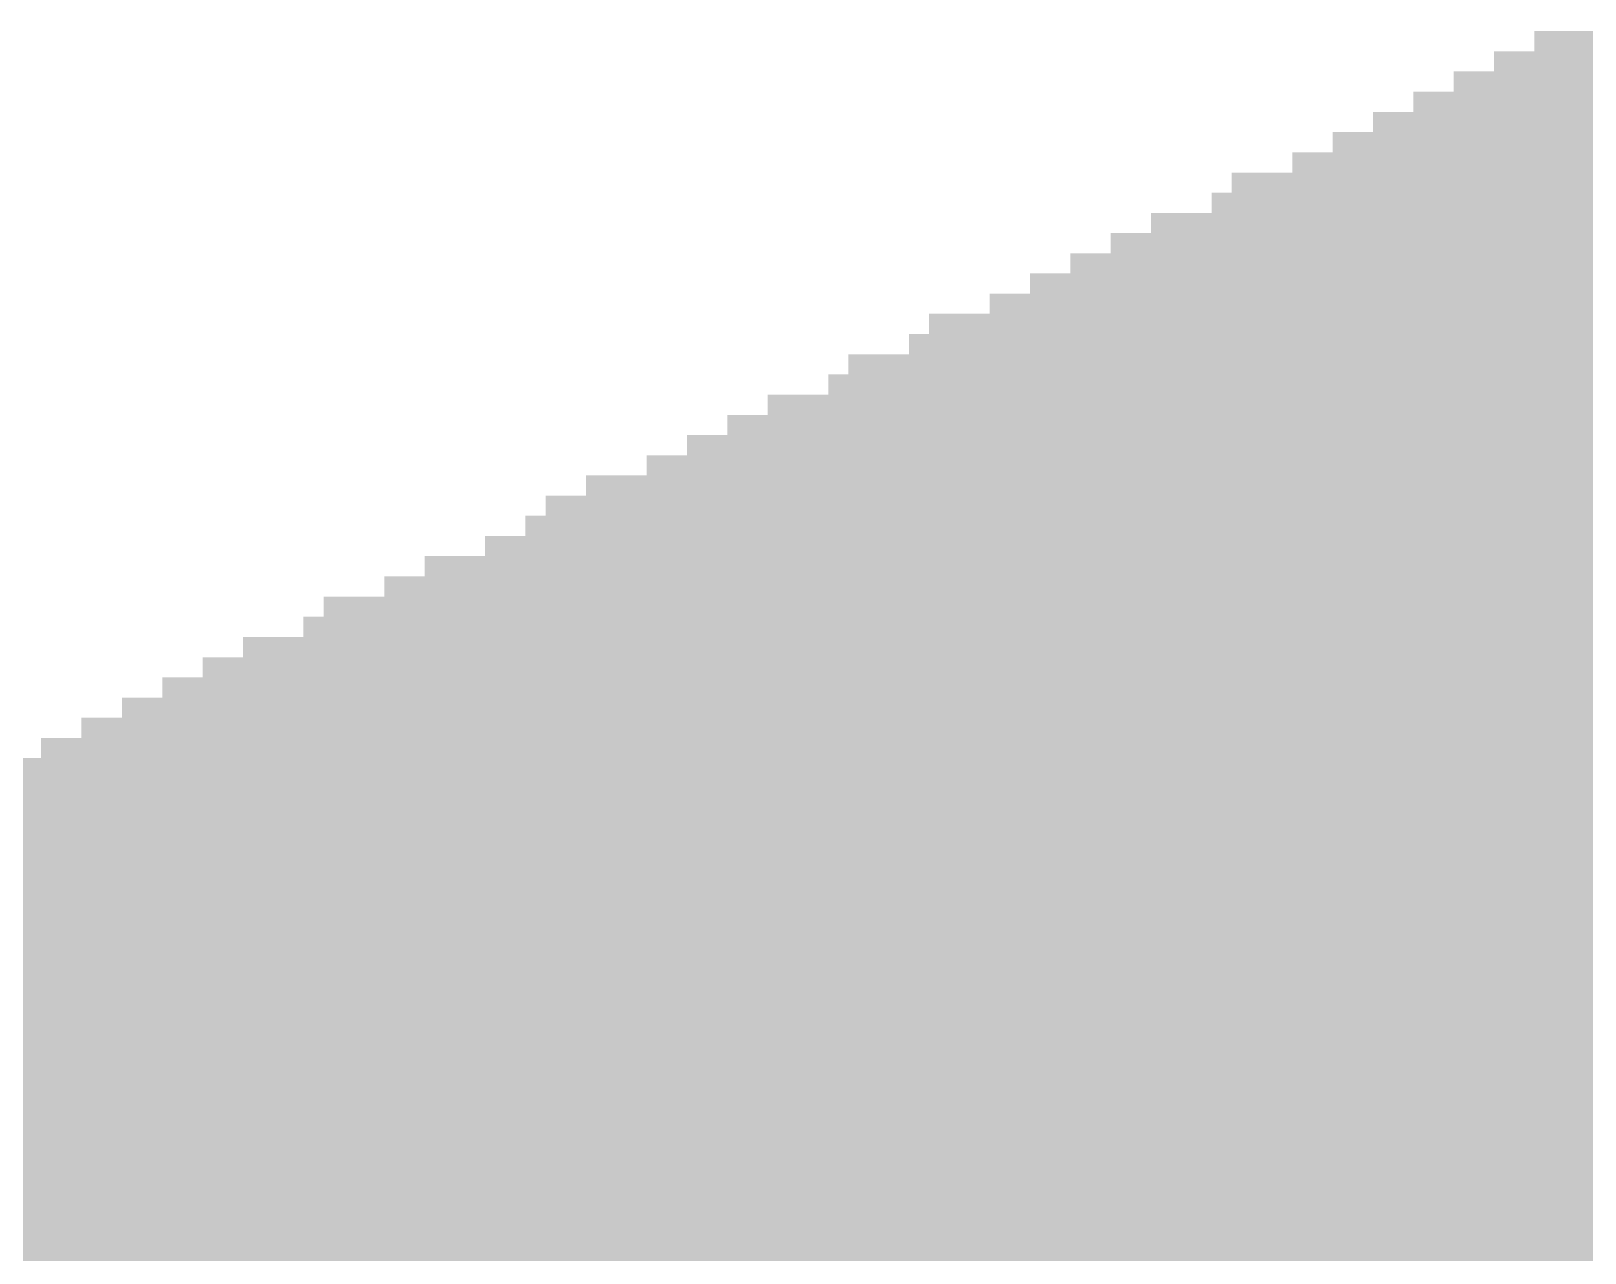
# Paper-space layout '03 3D Building and Roof' of a CAD drawing. Header units: millimetres. Extents: x 5 to 415, y 5 to 292.
# Drawn here: x 149.75 to 162.59, y 250.42 to 260.5 of the extents above; entities that cross this region are included whole.
import ezdxf

# ---------------------------------------------------------------- set-up
doc = ezdxf.new("R2010")
doc.units = ezdxf.units.MM
doc.layers.add('IMAGES', color=7, linetype='Continuous')

# ---------------------------------------------------------------- blocks, each defined once
blk = doc.blocks.new('SHEET_03')
at = {"layer": 'IMAGES', "color": 7}
for points in [[(162.169, 260.333), (162.502, 260.333), (162.169, 260.5), (162.502, 260.5)], [(162.502, 260.333), (162.669, 260.333), (162.502, 260.5), (162.669, 260.5)], [(161.836, 260.167), (162.003, 260.167), (161.836, 260.333), (162.003, 260.333)], [(162.003, 260.167), (162.169, 260.167), (162.003, 260.333), (162.169, 260.333)], [(162.169, 260.167), (162.336, 260.167), (162.169, 260.333), (162.336, 260.333)], [(162.336, 260.167), (162.502, 260.167), (162.336, 260.333), (162.502, 260.333)], [(162.502, 260.167), (170.501, 260.167), (162.502, 260.333), (170.501, 260.333)], [(161.503, 260), (161.669, 260), (161.503, 260.167), (161.669, 260.167)], [(161.669, 260), (161.836, 260), (161.669, 260.167), (161.836, 260.167)], [(161.836, 260), (162.003, 260), (161.836, 260.167), (162.003, 260.167)], [(162.003, 260), (162.169, 260), (162.003, 260.167), (162.169, 260.167)], [(162.169, 260), (162.336, 260), (162.169, 260.167), (162.336, 260.167)], [(162.336, 260), (170.168, 260), (162.336, 260.167), (170.168, 260.167)], [(161.169, 259.833), (161.336, 259.833), (161.169, 260), (161.336, 260)], [(161.336, 259.833), (161.503, 259.833), (161.336, 260), (161.503, 260)], [(161.503, 259.833), (161.836, 259.833), (161.503, 260), (161.836, 260)], [(161.836, 259.833), (169.834, 259.833), (161.836, 260), (169.834, 260)], [(160.836, 259.667), (161.003, 259.667), (160.836, 259.833), (161.003, 259.833)], [(161.003, 259.667), (161.169, 259.667), (161.003, 259.833), (161.169, 259.833)], [(161.169, 259.667), (161.336, 259.667), (161.169, 259.833), (161.336, 259.833)], [(161.336, 259.667), (161.503, 259.667), (161.336, 259.833), (161.503, 259.833)], [(161.503, 259.667), (169.501, 259.667), (161.503, 259.833), (169.501, 259.833)], [(160.503, 259.5), (160.669, 259.5), (160.503, 259.667), (160.669, 259.667)], [(160.669, 259.5), (160.836, 259.5), (160.669, 259.667), (160.836, 259.667)], [(160.836, 259.5), (161.169, 259.5), (160.836, 259.667), (161.169, 259.667)], [(161.169, 259.5), (169.001, 259.5), (161.169, 259.667), (169.001, 259.667)], [(160.17, 259.333), (160.336, 259.333), (160.17, 259.5), (160.336, 259.5)], [(160.336, 259.333), (160.503, 259.333), (160.336, 259.5), (160.503, 259.5)], [(160.503, 259.333), (160.669, 259.333), (160.503, 259.5), (160.669, 259.5)], [(160.669, 259.333), (160.836, 259.333), (160.669, 259.5), (160.836, 259.5)], [(160.836, 259.333), (168.835, 259.333), (160.836, 259.5), (168.835, 259.5)], [(159.67, 259.167), (159.836, 259.167), (159.67, 259.333), (159.836, 259.333)], [(159.836, 259.167), (160.003, 259.167), (159.836, 259.333), (160.003, 259.333)], [(160.003, 259.167), (160.17, 259.167), (160.003, 259.333), (160.17, 259.333)], [(160.17, 259.167), (160.336, 259.167), (160.17, 259.333), (160.336, 259.333)], [(160.336, 259.167), (168.335, 259.167), (160.336, 259.333), (168.335, 259.333)], [(159.503, 259), (159.67, 259), (159.503, 259.167), (159.67, 259.167)], [(159.67, 259), (159.836, 259), (159.67, 259.167), (159.836, 259.167)], [(159.836, 259), (160.003, 259), (159.836, 259.167), (160.003, 259.167)], [(160.003, 259), (168.001, 259), (160.003, 259.167), (168.001, 259.167)], [(159.003, 258.833), (159.336, 258.833), (159.003, 259), (159.336, 259)], [(159.336, 258.833), (159.67, 258.833), (159.336, 259), (159.67, 259)], [(159.67, 258.833), (167.668, 258.833), (159.67, 259), (167.668, 259)], [(158.67, 258.667), (158.836, 258.667), (158.67, 258.833), (158.836, 258.833)], [(158.836, 258.667), (159.003, 258.667), (158.836, 258.833), (159.003, 258.833)], [(159.003, 258.667), (159.336, 258.667), (159.003, 258.833), (159.336, 258.833)], [(159.336, 258.667), (167.335, 258.667), (159.336, 258.833), (167.335, 258.833)], [(158.337, 258.5), (158.503, 258.5), (158.337, 258.667), (158.503, 258.667)], [(158.503, 258.5), (158.67, 258.5), (158.503, 258.667), (158.67, 258.667)], [(158.67, 258.5), (158.836, 258.5), (158.67, 258.667), (158.836, 258.667)], [(158.836, 258.5), (159.003, 258.5), (158.836, 258.667), (159.003, 258.667)], [(159.003, 258.5), (167.002, 258.5), (159.003, 258.667), (167.002, 258.667)], [(158.003, 258.333), (158.17, 258.333), (158.003, 258.5), (158.17, 258.5)], [(158.17, 258.333), (158.337, 258.333), (158.17, 258.5), (158.337, 258.5)], [(158.337, 258.333), (158.67, 258.333), (158.337, 258.5), (158.67, 258.5)], [(158.67, 258.333), (166.668, 258.333), (158.67, 258.5), (166.668, 258.5)], [(157.67, 258.167), (157.837, 258.167), (157.67, 258.333), (157.837, 258.333)], [(157.837, 258.167), (158.003, 258.167), (157.837, 258.333), (158.003, 258.333)], [(158.003, 258.167), (158.337, 258.167), (158.003, 258.333), (158.337, 258.333)], [(158.337, 258.167), (166.335, 258.167), (158.337, 258.333), (166.335, 258.333)], [(157.17, 258), (157.503, 258), (157.17, 258.167), (157.503, 258.167)], [(157.503, 258), (157.837, 258), (157.503, 258.167), (157.837, 258.167)], [(157.837, 258), (166.002, 258), (157.837, 258.167), (166.002, 258.167)], [(157.003, 257.833), (157.17, 257.833), (157.003, 258), (157.17, 258)], [(157.17, 257.833), (157.337, 257.833), (157.17, 258), (157.337, 258)], [(157.337, 257.833), (157.503, 257.833), (157.337, 258), (157.503, 258)], [(157.503, 257.833), (165.669, 257.833), (157.503, 258), (165.669, 258)], [(156.504, 257.667), (156.837, 257.667), (156.504, 257.833), (156.837, 257.833)], [(156.837, 257.667), (157.17, 257.667), (156.837, 257.833), (157.17, 257.833)], [(157.17, 257.667), (157.337, 257.667), (157.17, 257.833), (157.337, 257.833)], [(157.337, 257.667), (165.169, 257.667), (157.337, 257.833), (165.169, 257.833)], [(156.337, 257.5), (156.504, 257.5), (156.337, 257.667), (156.504, 257.667)], [(156.504, 257.5), (156.67, 257.5), (156.504, 257.667), (156.67, 257.667)], [(156.67, 257.5), (156.837, 257.5), (156.67, 257.667), (156.837, 257.667)], [(156.837, 257.5), (164.835, 257.5), (156.837, 257.667), (164.835, 257.667)], [(155.837, 257.333), (156.004, 257.333), (155.837, 257.5), (156.004, 257.5)], [(156.004, 257.333), (156.17, 257.333), (156.004, 257.5), (156.17, 257.5)], [(156.17, 257.333), (156.337, 257.333), (156.17, 257.5), (156.337, 257.5)], [(156.337, 257.333), (156.504, 257.333), (156.337, 257.5), (156.504, 257.5)], [(156.504, 257.333), (156.67, 257.333), (156.504, 257.5), (156.67, 257.5)], [(156.67, 257.333), (164.502, 257.333), (156.67, 257.5), (164.502, 257.5)], [(155.504, 257.167), (155.67, 257.167), (155.504, 257.333), (155.67, 257.333)], [(155.67, 257.167), (155.837, 257.167), (155.67, 257.333), (155.837, 257.333)], [(155.837, 257.167), (156.004, 257.167), (155.837, 257.333), (156.004, 257.333)], [(156.004, 257.167), (164.169, 257.167), (156.004, 257.333), (164.169, 257.333)], [(155.17, 257), (155.337, 257), (155.17, 257.167), (155.337, 257.167)], [(155.337, 257), (155.504, 257), (155.337, 257.167), (155.504, 257.167)], [(155.504, 257), (155.67, 257), (155.504, 257.167), (155.67, 257.167)], [(155.67, 257), (163.836, 257), (155.67, 257.167), (163.836, 257.167)], [(154.837, 256.833), (155.004, 256.833), (154.837, 257), (155.004, 257)], [(155.004, 256.833), (155.17, 256.833), (155.004, 257), (155.17, 257)], [(155.17, 256.833), (155.504, 256.833), (155.17, 257), (155.504, 257)], [(155.504, 256.833), (163.336, 256.833), (155.504, 257), (163.336, 257)], [(154.337, 256.667), (154.671, 256.667), (154.337, 256.833), (154.671, 256.833)], [(154.671, 256.667), (154.837, 256.667), (154.671, 256.833), (154.837, 256.833)], [(154.837, 256.667), (155.17, 256.667), (154.837, 256.833), (155.17, 256.833)], [(155.17, 256.667), (163.336, 256.667), (155.17, 256.833), (163.336, 256.833)], [(154.004, 256.5), (154.337, 256.5), (154.004, 256.667), (154.337, 256.667)], [(154.337, 256.5), (154.671, 256.5), (154.337, 256.667), (154.671, 256.667)], [(154.671, 256.5), (162.836, 256.5), (154.671, 256.667), (162.836, 256.667)], [(153.837, 256.333), (154.004, 256.333), (153.837, 256.5), (154.004, 256.5)], [(154.004, 256.333), (154.337, 256.333), (154.004, 256.5), (154.337, 256.5)], [(154.337, 256.333), (162.336, 256.333), (154.337, 256.5), (162.336, 256.5)], [(162.336, 256.333), (162.669, 256.333), (162.336, 256.5), (162.669, 256.5)], [(153.504, 256.167), (153.671, 256.167), (153.504, 256.333), (153.671, 256.333)], [(153.671, 256.167), (153.837, 256.167), (153.671, 256.333), (153.837, 256.333)], [(153.837, 256.167), (154.004, 256.167), (153.837, 256.333), (154.004, 256.333)], [(154.004, 256.167), (162.003, 256.167), (154.004, 256.333), (162.003, 256.333)], [(162.003, 256.167), (162.336, 256.167), (162.003, 256.333), (162.336, 256.333)], [(162.336, 256.167), (162.502, 256.167), (162.336, 256.333), (162.502, 256.333)], [(162.502, 256.167), (162.836, 256.167), (162.502, 256.333), (162.836, 256.333)], [(153.004, 256), (153.171, 256), (153.004, 256.167), (153.171, 256.167)], [(153.171, 256), (153.337, 256), (153.171, 256.167), (153.337, 256.167)], [(153.337, 256), (153.504, 256), (153.337, 256.167), (153.504, 256.167)], [(153.504, 256), (153.671, 256), (153.504, 256.167), (153.671, 256.167)], [(153.671, 256), (161.669, 256), (153.671, 256.167), (161.669, 256.167)], [(161.669, 256), (161.836, 256), (161.669, 256.167), (161.836, 256.167)], [(161.836, 256), (162.003, 256), (161.836, 256.167), (162.003, 256.167)], [(162.003, 256), (162.169, 256), (162.003, 256.167), (162.169, 256.167)], [(162.169, 256), (162.336, 256), (162.169, 256.167), (162.336, 256.167)], [(162.336, 256), (162.502, 256), (162.336, 256.167), (162.502, 256.167)], [(162.502, 256), (162.669, 256), (162.502, 256.167), (162.669, 256.167)], [(152.671, 255.833), (152.838, 255.833), (152.671, 256), (152.838, 256)], [(152.838, 255.833), (153.337, 255.833), (152.838, 256), (153.337, 256)], [(153.337, 255.833), (161.336, 255.833), (153.337, 256), (161.336, 256)], [(161.336, 255.833), (161.669, 255.833), (161.336, 256), (161.669, 256)], [(161.669, 255.667), (162.003, 255.667), (161.669, 256), (162.003, 256)], [(162.003, 255.833), (162.169, 255.833), (162.003, 256), (162.169, 256)], [(162.169, 255.833), (162.502, 255.833), (162.169, 256), (162.502, 256)], [(162.502, 255.833), (207.494, 255.833), (162.502, 256), (207.494, 256)], [(152.171, 255.667), (152.504, 255.667), (152.171, 255.833), (152.504, 255.833)], [(152.504, 255.667), (152.671, 255.667), (152.504, 255.833), (152.671, 255.833)], [(152.671, 255.667), (152.838, 255.667), (152.671, 255.833), (152.838, 255.833)], [(152.838, 255.667), (161.003, 255.667), (152.838, 255.833), (161.003, 255.833)], [(161.003, 255.667), (161.169, 255.667), (161.003, 255.833), (161.169, 255.833)], [(161.169, 255.667), (161.336, 255.667), (161.169, 255.833), (161.336, 255.833)], [(161.336, 255.667), (161.503, 255.667), (161.336, 255.833), (161.503, 255.833)], [(161.503, 255.667), (161.669, 255.667), (161.503, 255.833), (161.669, 255.833)], [(162.003, 255.667), (207.827, 255.667), (162.003, 255.833), (207.827, 255.833)], [(152.004, 255.5), (152.171, 255.5), (152.004, 255.667), (152.171, 255.667)], [(152.171, 255.5), (152.338, 255.5), (152.171, 255.667), (152.338, 255.667)], [(152.338, 255.5), (152.504, 255.5), (152.338, 255.667), (152.504, 255.667)], [(152.504, 255.5), (160.503, 255.5), (152.504, 255.667), (160.503, 255.667)], [(160.503, 255.5), (160.836, 255.5), (160.503, 255.667), (160.836, 255.667)], [(160.836, 255.5), (161.003, 255.5), (160.836, 255.667), (161.003, 255.667)], [(161.003, 255.5), (161.169, 255.5), (161.003, 255.667), (161.169, 255.667)], [(161.169, 255.5), (161.336, 255.5), (161.169, 255.667), (161.336, 255.667)], [(161.336, 255.5), (161.669, 255.5), (161.336, 255.667), (161.669, 255.667)], [(161.669, 255.5), (208.161, 255.5), (161.669, 255.667), (208.161, 255.667)], [(151.504, 255.333), (151.838, 255.333), (151.504, 255.5), (151.838, 255.5)], [(151.838, 255.333), (152.004, 255.333), (151.838, 255.5), (152.004, 255.5)], [(152.004, 255.333), (152.171, 255.333), (152.004, 255.5), (152.171, 255.5)], [(152.171, 255.333), (152.338, 255.333), (152.171, 255.5), (152.338, 255.5)], [(152.338, 255.333), (160.17, 255.333), (152.338, 255.5), (160.17, 255.5)], [(160.17, 255.333), (160.503, 255.333), (160.17, 255.5), (160.503, 255.5)], [(160.503, 255.333), (160.836, 255.333), (160.503, 255.5), (160.836, 255.5)], [(160.836, 255.333), (161.003, 255.333), (160.836, 255.5), (161.003, 255.5)], [(161.003, 255.333), (161.169, 255.333), (161.003, 255.5), (161.169, 255.5)], [(161.169, 255.333), (208.327, 255.333), (161.169, 255.5), (208.327, 255.5)], [(151.171, 255.167), (151.338, 255.167), (151.171, 255.333), (151.338, 255.333)], [(151.338, 255.167), (151.504, 255.167), (151.338, 255.333), (151.504, 255.333)], [(151.504, 255.167), (151.671, 255.167), (151.504, 255.333), (151.671, 255.333)], [(151.671, 255.167), (151.838, 255.167), (151.671, 255.333), (151.838, 255.333)], [(151.838, 255.167), (152.004, 255.167), (151.838, 255.333), (152.004, 255.333)], [(152.004, 255.167), (159.836, 255.167), (152.004, 255.333), (159.836, 255.333)], [(159.836, 255.167), (160.003, 255.167), (159.836, 255.333), (160.003, 255.333)], [(160.003, 255.167), (160.17, 255.167), (160.003, 255.333), (160.17, 255.333)], [(160.17, 255.167), (160.503, 255.167), (160.17, 255.333), (160.503, 255.333)], [(160.503, 255.167), (160.669, 255.167), (160.503, 255.333), (160.669, 255.333)], [(160.669, 255.167), (161.003, 255.167), (160.669, 255.333), (161.003, 255.333)], [(161.003, 255.167), (161.169, 255.167), (161.003, 255.333), (161.169, 255.333)], [(161.169, 255.167), (208.66, 255.167), (161.169, 255.333), (208.66, 255.333)], [(150.838, 255), (151.005, 255), (150.838, 255.167), (151.005, 255.167)], [(151.005, 255), (151.171, 255), (151.005, 255.167), (151.171, 255.167)], [(151.171, 255), (151.504, 255), (151.171, 255.167), (151.504, 255.167)], [(151.504, 255), (151.671, 255), (151.504, 255.167), (151.671, 255.167)], [(151.671, 255), (159.503, 255), (151.671, 255.167), (159.503, 255.167)], [(159.503, 255), (159.836, 255), (159.503, 255.167), (159.836, 255.167)], [(159.836, 255), (160.003, 255), (159.836, 255.167), (160.003, 255.167)], [(160.003, 255), (160.17, 255), (160.003, 255.167), (160.17, 255.167)], [(160.17, 255), (160.336, 255), (160.17, 255.167), (160.336, 255.167)], [(160.336, 255), (160.503, 255), (160.336, 255.167), (160.503, 255.167)], [(160.503, 255), (209.16, 255), (160.503, 255.167), (209.16, 255.167)], [(150.505, 254.833), (150.671, 254.833), (150.505, 255), (150.671, 255)], [(150.671, 254.833), (150.838, 254.833), (150.671, 255), (150.838, 255)], [(150.838, 254.833), (151.171, 254.833), (150.838, 255), (151.171, 255)], [(151.171, 254.833), (159.17, 254.833), (151.171, 255), (159.17, 255)], [(159.17, 254.833), (159.336, 254.833), (159.17, 255), (159.336, 255)], [(159.336, 254.833), (159.503, 254.833), (159.336, 255), (159.503, 255)], [(159.503, 254.833), (159.67, 254.833), (159.503, 255), (159.67, 255)], [(159.67, 254.833), (159.836, 254.833), (159.67, 255), (159.836, 255)], [(159.836, 254.833), (160.003, 254.833), (159.836, 255), (160.003, 255)], [(160.003, 254.833), (160.17, 254.833), (160.003, 255), (160.17, 255)], [(160.17, 254.833), (160.336, 254.833), (160.17, 255), (160.336, 255)], [(160.336, 254.833), (209.494, 254.833), (160.336, 255), (209.494, 255)], [(150.171, 254.667), (150.338, 254.667), (150.171, 254.833), (150.338, 254.833)], [(150.338, 254.667), (150.505, 254.667), (150.338, 254.833), (150.505, 254.833)], [(150.505, 254.667), (150.838, 254.667), (150.505, 254.833), (150.838, 254.833)], [(150.838, 254.667), (158.836, 254.667), (150.838, 254.833), (158.836, 254.833)], [(158.836, 254.667), (159.17, 254.667), (158.836, 254.833), (159.17, 254.833)], [(159.17, 254.667), (159.336, 254.667), (159.17, 254.833), (159.336, 254.833)], [(159.336, 254.667), (159.67, 254.667), (159.336, 254.833), (159.67, 254.833)], [(159.67, 254.667), (209.827, 254.667), (159.67, 254.833), (209.827, 254.833)], [(149.838, 254.5), (150.171, 254.5), (149.838, 254.667), (150.171, 254.667)], [(150.171, 254.5), (150.505, 254.5), (150.171, 254.667), (150.505, 254.667)], [(150.505, 254.5), (158.503, 254.5), (150.505, 254.667), (158.503, 254.667)], [(158.503, 254.5), (158.67, 254.5), (158.503, 254.667), (158.67, 254.667)], [(158.67, 254.5), (158.836, 254.5), (158.67, 254.667), (158.836, 254.667)], [(158.836, 254.5), (159.003, 254.5), (158.836, 254.667), (159.003, 254.667)], [(159.003, 254.5), (159.17, 254.5), (159.003, 254.667), (159.17, 254.667)], [(159.17, 254.5), (159.336, 254.5), (159.17, 254.667), (159.336, 254.667)], [(159.336, 254.5), (210.16, 254.5), (159.336, 254.667), (210.16, 254.667)], [(149.671, 254.333), (150.005, 254.333), (149.671, 254.5), (150.005, 254.5)], [(150.005, 254.333), (150.171, 254.333), (150.005, 254.5), (150.171, 254.5)], [(150.171, 254.333), (158.17, 254.333), (150.171, 254.5), (158.17, 254.5)], [(158.17, 254.333), (158.337, 254.333), (158.17, 254.5), (158.337, 254.5)], [(158.337, 254.333), (158.503, 254.333), (158.337, 254.5), (158.503, 254.5)], [(158.503, 254.333), (158.67, 254.333), (158.503, 254.5), (158.67, 254.5)], [(158.67, 254.333), (158.836, 254.333), (158.67, 254.5), (158.836, 254.5)], [(158.836, 254.333), (159.17, 254.333), (158.836, 254.5), (159.17, 254.5)], [(159.17, 254.333), (210.493, 254.333), (159.17, 254.5), (210.493, 254.5)], [(149.671, 254.167), (157.837, 254.167), (149.671, 254.333), (157.837, 254.333)], [(157.837, 254.167), (158.003, 254.167), (157.837, 254.333), (158.003, 254.333)], [(158.003, 254.167), (158.17, 254.167), (158.003, 254.333), (158.17, 254.333)], [(158.17, 254.167), (158.337, 254.167), (158.17, 254.333), (158.337, 254.333)], [(158.337, 254.167), (158.503, 254.167), (158.337, 254.333), (158.503, 254.333)], [(158.503, 254.167), (158.836, 254.167), (158.503, 254.333), (158.836, 254.333)], [(158.836, 254.167), (210.827, 254.167), (158.836, 254.333), (210.827, 254.333)], [(149.338, 254), (157.337, 254), (149.338, 254.167), (157.337, 254.167)], [(157.337, 254), (157.67, 254), (157.337, 254.167), (157.67, 254.167)], [(157.67, 254), (157.837, 254), (157.67, 254.167), (157.837, 254.167)], [(157.837, 254), (158.003, 254), (157.837, 254.167), (158.003, 254.167)], [(158.003, 254), (158.17, 254), (158.003, 254.167), (158.17, 254.167)], [(158.17, 254), (158.503, 254), (158.17, 254.167), (158.503, 254.167)], [(158.503, 254), (211.327, 254), (158.503, 254.167), (211.327, 254.167)], [(148.838, 253.833), (157.003, 253.833), (148.838, 254), (157.003, 254)], [(157.003, 253.833), (157.337, 253.833), (157.003, 254), (157.337, 254)], [(157.337, 253.833), (157.503, 253.833), (157.337, 254), (157.503, 254)], [(157.503, 253.833), (157.67, 253.833), (157.503, 254), (157.67, 254)], [(157.67, 253.833), (157.837, 253.833), (157.67, 254), (157.837, 254)], [(157.837, 253.833), (158.17, 253.833), (157.837, 254), (158.17, 254)], [(158.17, 253.833), (211.827, 253.833), (158.17, 254), (211.827, 254)], [(148.672, 253.667), (156.67, 253.667), (148.672, 253.833), (156.67, 253.833)], [(156.67, 253.667), (157.003, 253.667), (156.67, 253.833), (157.003, 253.833)], [(157.003, 253.667), (157.17, 253.667), (157.003, 253.833), (157.17, 253.833)], [(157.17, 253.667), (157.337, 253.667), (157.17, 253.833), (157.337, 253.833)], [(157.337, 253.667), (157.503, 253.667), (157.337, 253.833), (157.503, 253.833)], [(157.503, 253.667), (157.837, 253.667), (157.503, 253.833), (157.837, 253.833)], [(157.837, 253.667), (211.827, 253.667), (157.837, 253.833), (211.827, 253.833)], [(148.338, 253.5), (156.337, 253.5), (148.338, 253.667), (156.337, 253.667)], [(156.337, 253.5), (156.67, 253.5), (156.337, 253.667), (156.67, 253.667)], [(156.67, 253.5), (156.837, 253.5), (156.67, 253.667), (156.837, 253.667)], [(156.837, 253.5), (157.003, 253.5), (156.837, 253.667), (157.003, 253.667)], [(157.003, 253.5), (157.17, 253.5), (157.003, 253.667), (157.17, 253.667)], [(157.17, 253.5), (157.337, 253.5), (157.17, 253.667), (157.337, 253.667)], [(157.337, 253.5), (212.16, 253.5), (157.337, 253.667), (212.16, 253.667)], [(148.005, 253.333), (156.004, 253.333), (148.005, 253.5), (156.004, 253.5)], [(156.004, 253.333), (156.17, 253.333), (156.004, 253.5), (156.17, 253.5)], [(156.17, 253.333), (156.337, 253.333), (156.17, 253.5), (156.337, 253.5)], [(156.337, 253.333), (156.504, 253.333), (156.337, 253.5), (156.504, 253.5)], [(156.504, 253.333), (156.67, 253.333), (156.504, 253.5), (156.67, 253.5)], [(156.67, 253.333), (157.003, 253.333), (156.67, 253.5), (157.003, 253.5)], [(157.003, 253.333), (212.493, 253.333), (157.003, 253.5), (212.493, 253.5)], [(147.505, 253.167), (155.67, 253.167), (147.505, 253.333), (155.67, 253.333)], [(155.67, 253.167), (155.837, 253.167), (155.67, 253.333), (155.837, 253.333)], [(155.837, 253.167), (156.004, 253.167), (155.837, 253.333), (156.004, 253.333)], [(156.004, 253.167), (156.17, 253.167), (156.004, 253.333), (156.17, 253.333)], [(156.17, 253.167), (156.337, 253.167), (156.17, 253.333), (156.337, 253.333)], [(156.337, 253.167), (156.504, 253.167), (156.337, 253.333), (156.504, 253.333)], [(156.504, 253.167), (156.67, 253.167), (156.504, 253.333), (156.67, 253.333)], [(156.67, 253.167), (212.993, 253.167), (156.67, 253.333), (212.993, 253.333)], [(147.505, 253), (155.17, 253), (147.505, 253.167), (155.17, 253.167)], [(155.17, 253), (155.504, 253), (155.17, 253.167), (155.504, 253.167)], [(155.504, 253), (155.67, 253), (155.504, 253.167), (155.67, 253.167)], [(155.67, 253), (155.837, 253), (155.67, 253.167), (155.837, 253.167)], [(155.837, 253), (156.004, 253), (155.837, 253.167), (156.004, 253.167)], [(156.004, 253), (156.17, 253), (156.004, 253.167), (156.17, 253.167)], [(156.17, 253), (156.337, 253), (156.17, 253.167), (156.337, 253.167)], [(156.337, 253), (213.16, 253), (156.337, 253.167), (213.16, 253.167)], [(146.672, 252.833), (155.004, 252.833), (146.672, 253), (155.004, 253)], [(155.004, 252.833), (155.17, 252.833), (155.004, 253), (155.17, 253)], [(155.17, 252.833), (155.504, 252.833), (155.17, 253), (155.504, 253)], [(155.504, 252.833), (155.67, 252.833), (155.504, 253), (155.67, 253)], [(155.67, 252.833), (156.004, 252.833), (155.67, 253), (156.004, 253)], [(156.004, 252.833), (156.17, 252.833), (156.004, 253), (156.17, 253)], [(156.17, 252.833), (213.493, 252.833), (156.17, 253), (213.493, 253)], [(146.672, 252.667), (154.671, 252.667), (146.672, 252.833), (154.671, 252.833)], [(154.671, 252.667), (154.837, 252.667), (154.671, 252.833), (154.837, 252.833)], [(154.837, 252.667), (155.004, 252.667), (154.837, 252.833), (155.004, 252.833)], [(155.004, 252.667), (155.17, 252.667), (155.004, 252.833), (155.17, 252.833)], [(155.17, 252.667), (155.337, 252.667), (155.17, 252.833), (155.337, 252.833)], [(155.337, 252.667), (155.504, 252.667), (155.337, 252.833), (155.504, 252.833)], [(155.504, 252.667), (213.826, 252.667), (155.504, 252.833), (213.826, 252.833)], [(146.172, 252.5), (154.171, 252.5), (146.172, 252.667), (154.171, 252.667)], [(154.171, 252.5), (154.337, 252.5), (154.171, 252.667), (154.337, 252.667)], [(154.337, 252.5), (154.504, 252.5), (154.337, 252.667), (154.504, 252.667)], [(154.504, 252.5), (154.671, 252.5), (154.504, 252.667), (154.671, 252.667)], [(154.671, 252.5), (154.837, 252.5), (154.671, 252.667), (154.837, 252.667)], [(154.837, 252.5), (155.004, 252.5), (154.837, 252.667), (155.004, 252.667)], [(155.004, 252.5), (155.17, 252.5), (155.004, 252.667), (155.17, 252.667)], [(155.17, 252.5), (155.337, 252.5), (155.17, 252.667), (155.337, 252.667)], [(155.337, 252.5), (214.159, 252.5), (155.337, 252.667), (214.159, 252.667)], [(145.839, 252.333), (153.837, 252.333), (145.839, 252.5), (153.837, 252.5)], [(153.837, 252.333), (154.171, 252.333), (153.837, 252.5), (154.171, 252.5)], [(154.171, 252.333), (154.337, 252.333), (154.171, 252.5), (154.337, 252.5)], [(154.337, 252.167), (154.504, 252.167), (154.337, 252.5), (154.504, 252.5)], [(154.504, 252.333), (154.671, 252.333), (154.504, 252.5), (154.671, 252.5)], [(154.671, 252.333), (154.837, 252.333), (154.671, 252.5), (154.837, 252.5)], [(154.837, 252.333), (155.004, 252.333), (154.837, 252.5), (155.004, 252.5)], [(155.004, 252.333), (214.659, 252.333), (155.004, 252.5), (214.659, 252.5)], [(145.506, 252.167), (153.504, 252.167), (145.506, 252.333), (153.504, 252.333)], [(153.504, 252.167), (153.837, 252.167), (153.504, 252.333), (153.837, 252.333)], [(153.837, 252.167), (154.004, 252.167), (153.837, 252.333), (154.004, 252.333)], [(154.004, 252.167), (154.171, 252.167), (154.004, 252.333), (154.171, 252.333)], [(154.171, 252.167), (154.337, 252.167), (154.171, 252.333), (154.337, 252.333)], [(154.504, 252.167), (154.671, 252.167), (154.504, 252.333), (154.671, 252.333)], [(154.671, 252.167), (214.993, 252.167), (154.671, 252.333), (214.993, 252.333)], [(145.172, 252), (153.171, 252), (145.172, 252.167), (153.171, 252.167)], [(153.171, 252), (153.504, 252), (153.171, 252.167), (153.504, 252.167)], [(153.504, 252), (153.671, 252), (153.504, 252.167), (153.671, 252.167)], [(153.671, 252), (153.837, 252), (153.671, 252.167), (153.837, 252.167)], [(153.837, 252), (154.004, 252), (153.837, 252.167), (154.004, 252.167)], [(154.004, 252), (154.171, 252), (154.004, 252.167), (154.171, 252.167)], [(154.171, 252), (215.326, 252), (154.171, 252.167), (215.326, 252.167)], [(144.839, 251.833), (152.671, 251.833), (144.839, 252), (152.671, 252)], [(152.671, 251.833), (152.838, 251.833), (152.671, 252), (152.838, 252)], [(152.838, 251.833), (153.004, 251.833), (152.838, 252), (153.004, 252)], [(153.004, 251.833), (153.171, 251.833), (153.004, 252), (153.171, 252)], [(153.171, 251.833), (153.337, 251.833), (153.171, 252), (153.337, 252)], [(153.337, 251.833), (153.504, 251.833), (153.337, 252), (153.504, 252)], [(153.504, 251.833), (153.837, 251.833), (153.504, 252), (153.837, 252)], [(153.837, 251.833), (215.659, 251.833), (153.837, 252), (215.659, 252)], [(144.339, 251.667), (152.504, 251.667), (144.339, 251.833), (152.504, 251.833)], [(152.504, 251.667), (152.671, 251.667), (152.504, 251.833), (152.671, 251.833)], [(152.671, 251.667), (152.838, 251.667), (152.671, 251.833), (152.838, 251.833)], [(152.838, 251.667), (153.004, 251.667), (152.838, 251.833), (153.004, 251.833)], [(153.004, 251.667), (153.171, 251.667), (153.004, 251.833), (153.171, 251.833)], [(153.171, 251.667), (153.337, 251.667), (153.171, 251.833), (153.337, 251.833)], [(153.337, 251.667), (153.504, 251.667), (153.337, 251.833), (153.504, 251.833)], [(153.504, 251.667), (215.992, 251.667), (153.504, 251.833), (215.992, 251.833)], [(144.173, 251.5), (152.004, 251.5), (144.173, 251.667), (152.004, 251.667)], [(152.004, 251.5), (152.338, 251.5), (152.004, 251.667), (152.338, 251.667)], [(152.338, 251.5), (152.504, 251.5), (152.338, 251.667), (152.504, 251.667)], [(152.504, 251.5), (152.671, 251.5), (152.504, 251.667), (152.671, 251.667)], [(152.671, 251.5), (152.838, 251.5), (152.671, 251.667), (152.838, 251.667)], [(152.838, 251.5), (153.004, 251.5), (152.838, 251.667), (153.004, 251.667)], [(153.004, 251.5), (216.159, 251.5), (153.004, 251.667), (216.159, 251.667)], [(143.673, 251.333), (151.838, 251.333), (143.673, 251.5), (151.838, 251.5)], [(151.838, 251.333), (152.004, 251.333), (151.838, 251.5), (152.004, 251.5)], [(152.004, 251.333), (152.171, 251.333), (152.004, 251.5), (152.171, 251.5)], [(152.171, 251.333), (152.338, 251.333), (152.171, 251.5), (152.338, 251.5)], [(152.338, 251.333), (152.504, 251.333), (152.338, 251.5), (152.504, 251.5)], [(152.504, 251.333), (152.671, 251.333), (152.504, 251.5), (152.671, 251.5)], [(152.671, 251.333), (152.838, 251.333), (152.671, 251.5), (152.838, 251.5)], [(152.838, 251.333), (153.004, 251.333), (152.838, 251.5), (153.004, 251.5)], [(153.004, 251.333), (216.492, 251.333), (153.004, 251.5), (216.492, 251.5)], [(143.339, 251.167), (151.504, 251.167), (143.339, 251.333), (151.504, 251.333)], [(151.504, 251.167), (151.671, 251.167), (151.504, 251.333), (151.671, 251.333)], [(151.671, 251.167), (151.838, 251.167), (151.671, 251.333), (151.838, 251.333)], [(151.838, 251.167), (152.004, 251.167), (151.838, 251.333), (152.004, 251.333)], [(152.004, 251.167), (152.171, 251.167), (152.004, 251.333), (152.171, 251.333)], [(152.171, 251.167), (152.504, 251.167), (152.171, 251.333), (152.504, 251.333)], [(152.504, 251.167), (216.992, 251.167), (152.504, 251.333), (216.992, 251.333)], [(143.006, 251), (151.005, 251), (143.006, 251.167), (151.005, 251.167)], [(151.005, 251), (151.171, 251), (151.005, 251.167), (151.171, 251.167)], [(151.171, 251), (151.338, 251), (151.171, 251.167), (151.338, 251.167)], [(151.338, 251), (151.504, 251), (151.338, 251.167), (151.504, 251.167)], [(151.504, 251), (151.671, 251), (151.504, 251.167), (151.671, 251.167)], [(151.671, 251), (151.838, 251), (151.671, 251.167), (151.838, 251.167)], [(151.838, 251), (152.004, 251), (151.838, 251.167), (152.004, 251.167)], [(152.004, 251), (217.326, 251), (152.004, 251.167), (217.326, 251.167)], [(142.673, 250.833), (150.671, 250.833), (142.673, 251), (150.671, 251)], [(150.671, 250.833), (151.005, 250.833), (150.671, 251), (151.005, 251)], [(151.005, 250.833), (151.171, 250.833), (151.005, 251), (151.171, 251)], [(151.171, 250.833), (151.338, 250.833), (151.171, 251), (151.338, 251)], [(151.338, 250.833), (151.504, 250.833), (151.338, 251), (151.504, 251)], [(151.504, 250.833), (151.671, 250.833), (151.504, 251), (151.671, 251)], [(151.671, 250.833), (217.659, 250.833), (151.671, 251), (217.659, 251)], [(142.506, 250.667), (150.338, 250.667), (142.506, 250.833), (150.338, 250.833)], [(150.338, 250.667), (150.505, 250.667), (150.338, 250.833), (150.505, 250.833)], [(150.505, 250.667), (150.671, 250.667), (150.505, 250.833), (150.671, 250.833)], [(150.671, 250.667), (150.838, 250.667), (150.671, 250.833), (150.838, 250.833)], [(150.838, 250.667), (151.005, 250.667), (150.838, 250.833), (151.005, 250.833)], [(151.005, 250.667), (151.338, 250.667), (151.005, 250.833), (151.338, 250.833)], [(151.338, 250.667), (218.159, 250.667), (151.338, 250.833), (218.159, 250.833)], [(142.006, 250.5), (149.838, 250.5), (142.006, 250.667), (149.838, 250.667)], [(149.838, 250.5), (150.171, 250.5), (149.838, 250.667), (150.171, 250.667)], [(150.171, 250.5), (150.338, 250.5), (150.171, 250.667), (150.338, 250.667)], [(150.338, 250.5), (150.505, 250.5), (150.338, 250.667), (150.505, 250.667)], [(150.505, 250.5), (150.671, 250.5), (150.505, 250.667), (150.671, 250.667)], [(150.671, 250.5), (151.005, 250.5), (150.671, 250.667), (151.005, 250.667)], [(151.005, 250.5), (218.159, 250.5), (151.005, 250.667), (218.159, 250.667)], [(149.671, 250.333), (149.838, 250.333), (149.671, 250.5), (149.838, 250.5)], [(149.838, 250.333), (150.171, 250.333), (149.838, 250.5), (150.171, 250.5)], [(150.171, 250.333), (150.338, 250.333), (150.171, 250.5), (150.338, 250.5)], [(150.338, 250.333), (150.671, 250.333), (150.338, 250.5), (150.671, 250.5)], [(150.671, 250.333), (218.659, 250.333), (150.671, 250.5), (218.659, 250.5)]]:
    blk.add_solid(points, dxfattribs=at)

psp = doc.layouts.new('03 3D Building and Roof')

# ---------------------------------------------------------------- block references
psp.add_blockref('SHEET_03', (0, 0))

doc.saveas('drawing.dxf')
